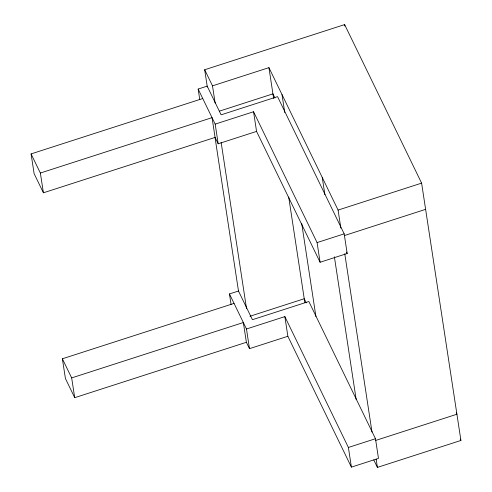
<?xml version="1.0" encoding="UTF-8"?>
<svg xmlns="http://www.w3.org/2000/svg" width="492" height="492" viewBox="0 0 492 492"><rect width="100%" height="100%" fill="white"/><g stroke="black" fill="none" stroke-linecap="round" stroke-linejoin="round"><path stroke-width="0.74" d="M207.31 86.986L204.678 69.753L344.634 24.6L421.613 183.129L460.924 440.457L377.407 467.4L373.772 459.928M199.77 99.648L198.153 89.058L207.187 86.143L221.117 114.833L277.55 96.629L344.179 233.848L347.186 253.515L320.095 262.254L256.56 131.407L253.558 111.739L215.182 124.125L218.19 143.793L256.56 131.407M215.133 103.086L212.495 85.854L268.933 67.644L338.09 210.078L340.839 228.06M43.419 192.803L40.362 173.036L212.04 117.65L215.09 137.416L43.419 192.803L34.126 173.676L31.076 153.91L202.753 98.523M219.395 111.143L272.937 93.867L274.948 98.013M338.09 210.078L421.613 183.129M320.095 262.254L317.088 242.587L344.179 233.848M344.277 235.6L425.617 209.352M231.074 304.523L229.457 293.933L238.485 291.018L252.414 319.708L308.847 301.504L375.476 438.723L378.483 458.39L351.393 467.129L287.863 336.282L284.856 316.614L246.48 329L249.487 348.668L287.863 336.282M74.716 397.677L71.666 377.911L243.337 322.524L246.387 342.291L74.716 397.677L65.43 378.551L62.373 358.785L234.051 303.398M249.973 316.251L304.234 298.742L306.252 302.887M351.393 467.129L348.391 447.462L375.476 438.723M375.574 440.475L456.914 414.227L456.25 412.849M460.254 439.073L460.924 440.457M346.516 252.132L347.186 253.515M253.558 111.739L317.088 242.587M204.678 69.753L212.495 85.854M198.153 89.058L215.182 124.125M215.09 137.416L218.19 143.793M284.856 316.614L348.391 447.462M229.457 293.933L246.48 329M246.387 342.291L249.487 348.668M31.076 153.91L40.362 173.036M62.373 358.785L71.666 377.911M344.634 24.6L344.861 26.101M344.763 253.755L372.007 432.068M376.146 459.159L377.407 467.4M322.254 177.464L324.892 194.697M334.376 256.806L356.171 399.461M282.008 94.581L284.757 112.563M301.67 223.245L315.925 316.577M268.933 67.644L273.632 98.425M288.706 197.064L304.806 302.488M221.142 142.428L246.529 308.607M215.065 137.711L238.595 291.75"/></g></svg>
